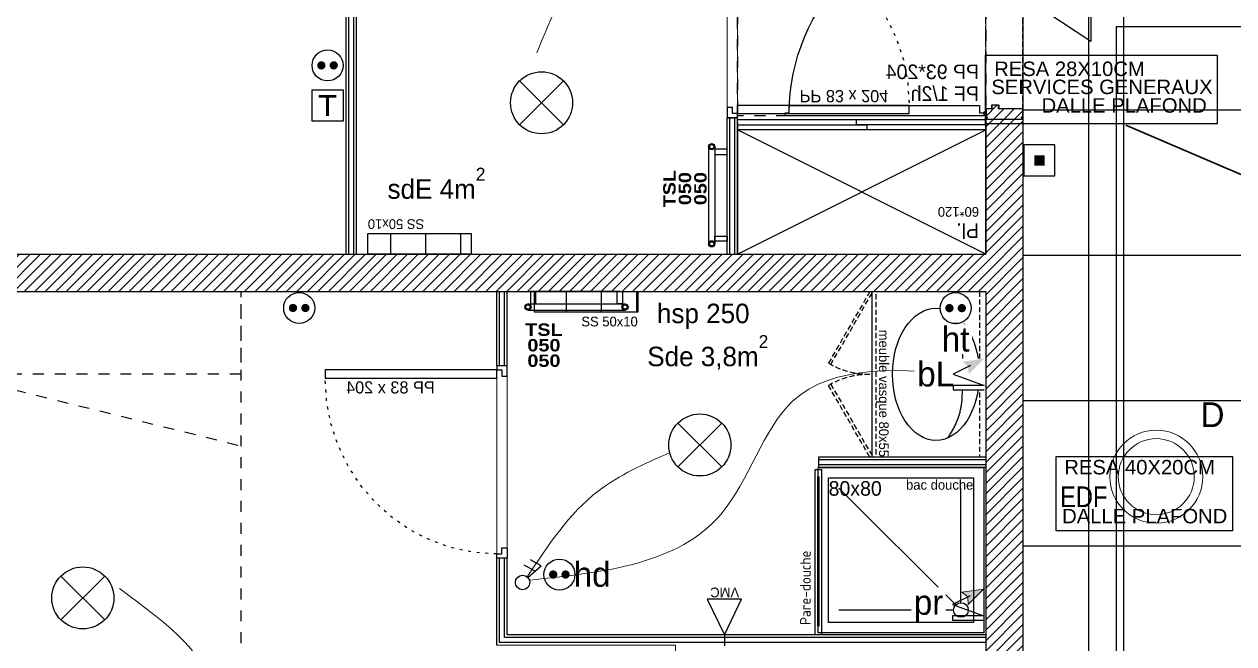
# Model space of a CAD drawing. Header units: centimetres. Extents: x 2648 to 12729, y 1890 to 6224.
# Drawn here: x 8578 to 9163, y 3894 to 4194 of the extents above; entities that cross this region are included whole.
import ezdxf

# ---------------------------------------------------------------- set-up
doc = ezdxf.new("R2010")
doc.units = ezdxf.units.CM
for name, pattern in [('Style de ligne -1', [0.41664, 0.20828, -0.20836]), ('Style de ligne -11', [0.347222, 0.20828, -0.138942]), ('Style de ligne -13', [0.147638, 0.098425, -0.049213]), ('Style de ligne -18', [0.164042, 0.054681, -0.109361]), ('VW-01', [0.41656, 0.20828, -0.20828])]:
    doc.linetypes.add(name, pattern=pattern)
for name, color, linetype in [('B aménagement intérieur', 252, 'Continuous'), ('B BATI-équipement-sanitaires', 252, 'Continuous'), ('B faience', 252, 'Style de ligne -11'), ('B Faux plafonds', 9, 'Continuous'), ('B GÈnÈral_Hatch', 252, 'Continuous'), ('B Général', 252, 'Continuous'), ('C ANNOTATIONS-prestations', 252, 'Continuous'), ('C ANNOTATIONS-prestations_Hatch', 252, 'Continuous'), ('C ANNOTATIONS-texte', 252, 'Continuous'), ('D SURFACES-shab', 252, 'Continuous'), ('F REMPLISSAGE-vert clair', 252, 'Continuous'), ('F REMPLISSAGE-vert foncé', 252, 'Continuous'), ('prlm-MOD', 64, 'Continuous')]:
    doc.layers.add(name, color=color, linetype=linetype)
for name, color, linetype, lineweight in [('prlm-CHAUFF-CONV', 1, 'Continuous', 25), ('prlm-ELEC-CFA', 1, 'Continuous', 25), ('prlm-ELEC-CFO', 10, 'Continuous', 25), ('prlm-GAZ', 2, 'Continuous', 25), ('RESERVATION', 5, 'Continuous', 30)]:
    doc.layers.add(name, color=color, linetype=linetype, lineweight=lineweight)
doc.layers.add('prlm-ZEROPLOT', color=254, linetype='Continuous', plot=False)
doc.styles.add('Arial', font='arial.ttf')
doc.styles.add('Eurostile', font='Eurosti.TTF')
doc.styles.add('prlm-chauff-rad', font='ariblk.ttf', dxfattribs={"height": 12})
doc.styles.add('prlm-elec-cfo', font='comic.ttf', dxfattribs={"height": 12})
doc.styles.add('prlm-narrow', font='swissc.ttf', dxfattribs={"height": 10})
doc.styles.get("Standard").update_dxf_attribs({"font": 'isocp.shx', "height": 15})
pattern_1 = [(45, (0, 0), (2.4253472, -2.6458333), [])]

# ---------------------------------------------------------------- blocks, each defined once
blk = doc.blocks.new('B 80.PP 93_204 PF1_2h mur20')
at = {"layer": 'B GÈnÈral_Hatch', "linetype": 'Continuous'}
h = blk.add_hatch(dxfattribs=at)
h.set_pattern_fill('50_BETON', color=256, style=0, pattern_type=2)
h.set_pattern_definition(pattern_1)
edge = h.paths.add_edge_path()
edge.add_line((-51.6, -8.95), (-50.94, -8.37))
edge.add_line((-50.94, -8.37), (-50.93, -8.36))
edge.add_arc((-50.79, -8.52), 0.2, 48.99091, 131.00909, ccw=False)
edge.add_line((-50.66, -8.36), (-50.65, -8.37))
edge.add_line((-50.65, -8.37), (-50.1, -8.86))
edge.add_line((-50.1, -8.86), (-50.1, -8.86))
edge.add_arc((-50.06, -8.82), 0.05, 228.99091, 270)
edge.add_line((-50.06, -8.87), (-50.06, -8.87))
edge.add_line((-50.06, -8.87), (-46.7, -8.87))
edge.add_line((-46.7, -8.87), (-46.69, -8.87))
edge.add_arc((-46.69, -8.83), 0.0435, 270, 360)
edge.add_line((-46.65, -8.83), (-46.65, 2.7))
edge.add_arc((-46.48, 2.7), 0.174, 90, 180, ccw=False)
edge.add_line((-46.48, 2.87), (-46.45, 2.87))
edge.add_line((-46.45, 2.87), (-44.9, 2.87))
edge.add_line((-44.9, 2.87), (-44.89, 2.87))
edge.add_arc((-44.89, 2.91), 0.0435, 270, 360)
edge.add_line((-44.85, 2.91), (-44.85, 5.96))
edge.add_arc((-44.89, 5.96), 0.0435, 0, 90)
edge.add_line((-44.89, 6), (-44.9, 6))
edge.add_line((-44.9, 6), (-46.45, 6))
edge.add_line((-46.45, 6), (-46.48, 6))
edge.add_arc((-46.48, 6.17), 0.174, 180, 270, ccw=False)
edge.add_line((-46.65, 6.17), (-46.65, 8.83))
edge.add_arc((-46.69, 8.83), 0.0435, 0, 90)
edge.add_line((-46.69, 8.87), (-46.7, 8.87))
edge.add_line((-46.7, 8.87), (-50.06, 8.87))
edge.add_line((-50.06, 8.87), (-50.06, 8.87))
edge.add_arc((-50.06, 8.82), 0.05, 90, 131.00909)
edge.add_line((-50.1, 8.86), (-50.1, 8.86))
edge.add_line((-50.1, 8.86), (-50.65, 8.37))
edge.add_line((-50.65, 8.37), (-50.66, 8.37))
edge.add_arc((-50.79, 8.52), 0.2, 233.09668, 311.00909, ccw=False)
edge.add_line((-50.91, 8.36), (-50.92, 8.36))
edge.add_line((-50.92, 8.36), (-51.44, 8.81))
edge.add_line((-51.44, 8.81), (-51.44, 8.81))
edge.add_line((-51.44, 8.81), (-51.6, 8.95))
edge.add_line((-51.6, 8.95), (-51.6, -8.95))
h = blk.add_hatch(dxfattribs=at)
h.set_pattern_fill('50_BETON', color=256, style=0, pattern_type=2)
h.set_pattern_definition(pattern_1)
edge = h.paths.add_edge_path()
edge.add_line((51.6, -8.95), (50.94, -8.37))
edge.add_line((50.94, -8.37), (50.93, -8.36))
edge.add_arc((50.79, -8.52), 0.2, 48.99091, 131.00909)
edge.add_line((50.66, -8.36), (50.65, -8.37))
edge.add_line((50.65, -8.37), (50.1, -8.86))
edge.add_line((50.1, -8.86), (50.1, -8.86))
edge.add_arc((50.06, -8.82), 0.05, 270, 311.00909, ccw=False)
edge.add_line((50.06, -8.87), (50.06, -8.87))
edge.add_line((50.06, -8.87), (46.7, -8.87))
edge.add_line((46.7, -8.87), (46.69, -8.87))
edge.add_arc((46.69, -8.83), 0.0435, 180, 270, ccw=False)
edge.add_line((46.65, -8.83), (46.65, 2.7))
edge.add_arc((46.48, 2.7), 0.174, 0, 90)
edge.add_line((46.48, 2.87), (46.45, 2.87))
edge.add_line((46.45, 2.87), (44.9, 2.87))
edge.add_line((44.9, 2.87), (44.89, 2.87))
edge.add_arc((44.89, 2.91), 0.0435, 180, 270, ccw=False)
edge.add_line((44.85, 2.91), (44.85, 5.96))
edge.add_arc((44.89, 5.96), 0.0435, 90, 180, ccw=False)
edge.add_line((44.89, 6), (44.9, 6))
edge.add_line((44.9, 6), (46.45, 6))
edge.add_line((46.45, 6), (46.48, 6))
edge.add_arc((46.48, 6.17), 0.174, 270, 360)
edge.add_line((46.65, 6.17), (46.65, 8.83))
edge.add_arc((46.69, 8.83), 0.0435, 90, 180, ccw=False)
edge.add_line((46.69, 8.87), (46.7, 8.87))
edge.add_line((46.7, 8.87), (50.06, 8.87))
edge.add_line((50.06, 8.87), (50.06, 8.87))
edge.add_arc((50.06, 8.82), 0.05, 48.99091, 90, ccw=False)
edge.add_line((50.1, 8.86), (50.1, 8.86))
edge.add_line((50.1, 8.86), (50.65, 8.37))
edge.add_line((50.65, 8.37), (50.66, 8.37))
edge.add_arc((50.79, 8.52), 0.2, 228.99091, 306.90332)
edge.add_line((50.91, 8.36), (50.92, 8.36))
edge.add_line((50.92, 8.36), (51.44, 8.81))
edge.add_line((51.44, 8.81), (51.44, 8.81))
edge.add_line((51.44, 8.81), (51.6, 8.95))
edge.add_line((51.6, 8.95), (51.6, -8.95))
at = {"layer": 'B Général', "linetype": 'Style de ligne -13', "ltscale": 25.4}
for p, q in [((46.7, 9), (-46.7, 9)), ((46.7, -9), (-46.7, -9))]:
    blk.add_line(p, q, dxfattribs=at)
at = {"layer": 'B Général', "linetype": 'Continuous', "flags": 128}
for points in [[(45, 12), (48.5, 12), (48.5, 10), (50, 10), (50.01, 106), (48.51, 106), (48.51, 104), (45.01, 104)], [(0, -20.5), (-14, -41.85), (14, -41.85)]]:
    blk.add_lwpolyline(points, close=True, dxfattribs=at)
for points in [[(-46.5, 8.83), (-46.5, 6.17, 0.414214), (-46.46, 6.13), (-46.45, 6.13), (-44.9, 6.13), (-44.87, 6.13, -0.414214), (-44.7, 5.96), (-44.7, 2.91, -0.414214), (-44.87, 2.74), (-44.9, 2.74), (-46.45, 2.74), (-46.46, 2.74, 0.414214), (-46.5, 2.7), (-46.5, -8.83, -0.414214), (-46.67, -9), (-46.7, -9), (-50.06, -9), (-50.07, -9, -0.18087), (-50.2, -8.95), (-50.2, -8.95), (-50.76, -8.47), (-50.76, -8.46, 0.373975), (-50.83, -8.46), (-50.83, -8.47), (-51.49, -9.04), (-51.6, -8.95), (-50.94, -8.37), (-50.93, -8.36, -0.373975), (-50.66, -8.36), (-50.65, -8.37), (-50.1, -8.86), (-50.1, -8.86, 0.18087), (-50.06, -8.87), (-50.06, -8.87), (-46.7, -8.87), (-46.69, -8.87, 0.414214), (-46.65, -8.83), (-46.65, 2.7, -0.414214), (-46.48, 2.87), (-46.45, 2.87), (-44.9, 2.87), (-44.89, 2.87, 0.414214), (-44.85, 2.91), (-44.85, 5.96, 0.414214), (-44.89, 6), (-44.9, 6), (-46.45, 6), (-46.48, 6, -0.414214), (-46.65, 6.17), (-46.65, 8.83, 0.414214), (-46.69, 8.87), (-46.7, 8.87), (-50.06, 8.87), (-50.06, 8.87, 0.18087), (-50.1, 8.86), (-50.1, 8.86), (-50.65, 8.37), (-50.66, 8.37, -0.353689), (-50.91, 8.36), (-50.92, 8.36), (-51.44, 8.81), (-51.44, 8.81), (-51.6, 8.95), (-51.49, 9.04), (-50.88, 8.51, 0.385556), (-50.77, 8.46), (-50.76, 8.47), (-50.2, 8.95), (-50.2, 8.95, -0.18087), (-50.07, 9), (-50.06, 9), (-46.7, 9), (-46.67, 9, -0.414214)], [(46.5, 8.83), (46.5, 6.17, -0.414214), (46.46, 6.13), (46.45, 6.13), (44.9, 6.13), (44.87, 6.13, 0.414214), (44.7, 5.96), (44.7, 2.91, 0.414214), (44.87, 2.74), (44.9, 2.74), (46.45, 2.74), (46.46, 2.74, -0.414214), (46.5, 2.7), (46.5, -8.83, 0.414214), (46.67, -9), (46.7, -9), (50.06, -9), (50.07, -9, 0.18087), (50.2, -8.95), (50.2, -8.95), (50.76, -8.47), (50.76, -8.46, -0.373975), (50.83, -8.46), (50.83, -8.47), (51.49, -9.04), (51.6, -8.95), (50.94, -8.37), (50.93, -8.36, 0.373975), (50.66, -8.36), (50.65, -8.37), (50.1, -8.86), (50.1, -8.86, -0.18087), (50.06, -8.87), (50.06, -8.87), (46.7, -8.87), (46.69, -8.87, -0.414214), (46.65, -8.83), (46.65, 2.7, 0.414214), (46.48, 2.87), (46.45, 2.87), (44.9, 2.87), (44.89, 2.87, -0.414214), (44.85, 2.91), (44.85, 5.96, -0.414214), (44.89, 6), (44.9, 6), (46.45, 6), (46.48, 6, 0.414214), (46.65, 6.17), (46.65, 8.83, -0.414214), (46.69, 8.87), (46.7, 8.87), (50.06, 8.87), (50.06, 8.87, -0.18087), (50.1, 8.86), (50.1, 8.86), (50.65, 8.37), (50.66, 8.37, 0.353689), (50.91, 8.36), (50.92, 8.36), (51.44, 8.81), (51.44, 8.81), (51.6, 8.95), (51.49, 9.04), (50.88, 8.51, -0.385556), (50.77, 8.46), (50.76, 8.47), (50.2, 8.95), (50.2, 8.95, 0.18087), (50.07, 9), (50.06, 9), (46.7, 9), (46.67, 9, 0.414214)]]:
    blk.add_lwpolyline(points, format="xyb", close=True, dxfattribs=at)
at = {"layer": 'B Général', "linetype": 'Continuous'}
blk.add_circle((48.5, 9.5), 0.5, dxfattribs=at)
blk.add_arc((48.5, 9.5), 94.5, 90, 181.23226, dxfattribs=at)
at = {"layer": 'C ANNOTATIONS-prestations', "insert": (25.17, 12.23), "char_height": 7.059, "attachment_point": 1, "rotation": 90, "line_spacing_factor": 0.894142, "style": 'Eurostile'}
blk.add_mtext('PP 93*204\\PPF 1/2h\\P', dxfattribs=at)
blk = doc.blocks.new('xi.pdch')
at = {"layer": 'prlm-MOD', "color": 0, "linetype": 'ByBlock', "lineweight": -2, "ltscale": 50}
blk.add_lwpolyline([(-32.52, -3.22), (-32.52, -0.19), (47.48, -0.19), (47.48, -3.22)], close=True, dxfattribs=at)
at = {"layer": 'prlm-MOD', "color": 0, "linetype": 'ByBlock', "lineweight": 5, "ltscale": 50, "const_width": 1.3}
blk.add_lwpolyline([(-28.4, -1.71), (44.13, -1.71), (44.13, -1.71)], dxfattribs=at)
at = {"layer": 'prlm-MOD', "color": 0, "insert": (-27.71, 7.06), "char_height": 5.1497, "width": 137.3149, "attachment_point": 1}
blk.add_mtext('Pare-douche', dxfattribs=at)
blk = doc.blocks.new('xi.lumD')
at = {"layer": 'prlm-ELEC-CFO', "color": 0, "linetype": 'ByBlock', "lineweight": 13}
for radius in [22.49, 18.39]:
    blk.add_circle((0, 0), radius, dxfattribs=at)
blk = doc.blocks.new('xi.TSL-050-050')
at = {"layer": 'prlm-CHAUFF-CONV', "linetype": 'ByBlock', "lineweight": -2}
h = blk.add_hatch(color=0, dxfattribs=at)
edge = h.paths.add_edge_path()
edge.add_arc((-23.5, 7.5), 1.5, 0, 360)
edge = h.paths.add_edge_path(flags=17)
edge.add_arc((-23.5, 7.5), 1, 0, 360)
edge = h.paths.add_edge_path()
edge.add_arc((23.5, 7.5), 1.5, 0, 360)
edge = h.paths.add_edge_path(flags=17)
edge.add_arc((23.5, 7.5), 1, 0, 360)
at = {"layer": 'prlm-CHAUFF-CONV', "color": 0, "linetype": 'ByBlock', "lineweight": -2, "flags": 128}
for points in [[(23.5, 9), (-23.5, 9)], [(23.5, 6), (-23.5, 6)]]:
    blk.add_lwpolyline(points, dxfattribs=at)
at = {"layer": 'prlm-CHAUFF-CONV', "color": 0, "linetype": 'ByBlock', "lineweight": -2}
for points in [[(-19.73, 0), (-22.27, 0), (-22.27, 6), (-19.73, 6)], [(19.73, 0), (22.27, 0), (22.27, 6), (19.73, 6)]]:
    blk.add_lwpolyline(points, close=True, dxfattribs=at)
for centre, radius in [((-23.5, 7.5), 1.5), ((-23.5, 7.5), 1), ((23.5, 7.5), 1.5), ((23.5, 7.5), 1)]:
    blk.add_circle(centre, radius, dxfattribs=at)
at = {"layer": 'prlm-ZEROPLOT', "linetype": 'ByBlock', "lineweight": -2, "flags": 128}
blk.add_lwpolyline([(-21, 0), (21, 0)], dxfattribs=at)
blk = doc.blocks.new('xi.BSO')
at = {"layer": 'prlm-ELEC-CFO', "lineweight": 5}
blk.add_hatch(color=0, dxfattribs=at).paths.add_polyline_path([(-2.5, -2.5), (2.5, -2.5), (2.5, 2.5), (-2.5, 2.5)])
at = {"layer": 'prlm-ELEC-CFO', "color": 0, "flags": 128}
blk.add_lwpolyline([(-7.5, -7.5), (7.5, -7.5), (7.5, 7.5), (-7.5, 7.5)], close=True, dxfattribs=at)
blk = doc.blocks.new('xi.PTCE')
at = {"layer": 'prlm-ELEC-CFO', "color": 0}
for points in [[(-10.61, 10.61), (10.61, -10.61)], [(10.61, 10.61), (-10.61, -10.61)]]:
    blk.add_lwpolyline(points, dxfattribs=at)
at = {"layer": 'prlm-ELEC-CFO', "color": 0, "linetype": 'ByBlock'}
blk.add_circle((0, 0), 15, dxfattribs=at)
blk = doc.blocks.new('xi.TEL')
at = {"layer": 'prlm-ELEC-CFA', "color": 0, "linetype": 'ByBlock', "lineweight": -2, "flags": 128}
blk.add_lwpolyline([(-7.5, 7.5), (7.5, 7.5), (7.5, -7.5), (-7.5, -7.5)], close=True, dxfattribs=at)
at = {"layer": 'prlm-ELEC-CFA', "color": 0, "linetype": 'ByBlock', "insert": (0, 0), "char_height": 10, "width": 11.36, "attachment_point": 5}
blk.add_mtext('{\\fVerdana|b0|i0|c0|p34;T}', dxfattribs=at)
blk = doc.blocks.new('xi.PC')
at = {"color": 0, "lineweight": 5}
blk.add_wipeout([(-7.5, -7.5), (7.5, -7.5), (7.5, 7.5), (-7.5, 7.5)], dxfattribs=at).dxf.layer = 'prlm-ELEC-CFO'
at = {"layer": 'prlm-ELEC-CFO', "color": 0, "linetype": 'ByBlock', "lineweight": 5, "const_width": 2}
for points in [[(-4, 0, 1), (-2, 0, 1)], [(2, 0, 1), (4, 0, 1)]]:
    blk.add_lwpolyline(points, format="xyb", close=True, dxfattribs=at)
at = {"layer": 'prlm-ELEC-CFO', "color": 0, "linetype": 'ByBlock', "lineweight": -2}
blk.add_circle((0, 0), 7.5, dxfattribs=at)
blk = doc.blocks.new('xi.PR')
at = {"layer": 'prlm-ELEC-CFO', "lineweight": 5}
blk.add_hatch(color=0, dxfattribs=at).paths.add_polyline_path([(-3, 6), (-0.1, 3.7), (0, 0), (7.5, 7.5)])
at = {"layer": 'prlm-ELEC-CFO', "color": 0, "lineweight": 5, "flags": 128}
blk.add_lwpolyline([(-3, 6), (-0.1, 3.7), (0, 0), (7.5, 7.5)], close=True, dxfattribs=at)
at = {"layer": 'prlm-ELEC-CFO', "color": 0}
blk.add_lwpolyline([(0.95, 4.23), (-7.5, 0), (7.5, -5.5), (-7.5, -5.5), (-7.5, -7.5), (7.5, -7.5)], dxfattribs=at)
blk = doc.blocks.new('xi.PCHT')
at = {"color": 0, "lineweight": 5}
blk.add_wipeout([(-7.5, -7.5), (7.5, -7.5), (7.5, 7.5), (-7.5, 7.5)], dxfattribs=at).dxf.layer = 'prlm-ELEC-CFO'
at = {"layer": 'prlm-ELEC-CFO', "color": 0, "linetype": 'ByBlock', "lineweight": 5, "const_width": 2}
for points in [[(-4, 0, 1), (-2, 0, 1)], [(2, 0, 1), (4, 0, 1)]]:
    blk.add_lwpolyline(points, format="xyb", close=True, dxfattribs=at)
at = {"layer": 'prlm-ELEC-CFO', "color": 0, "linetype": 'ByBlock', "lineweight": -2}
blk.add_circle((0, 0), 7.5, dxfattribs=at)
blk = doc.blocks.new('xi.PCHD')
at = {"color": 0, "lineweight": 5}
blk.add_wipeout([(-7.5, -7.5), (7.5, -7.5), (7.5, 7.5), (-7.5, 7.5)], dxfattribs=at).dxf.layer = 'prlm-ELEC-CFO'
at = {"layer": 'prlm-ELEC-CFO', "color": 0, "linetype": 'ByBlock', "lineweight": 5, "const_width": 2}
for points in [[(-4, 0, 1), (-2, 0, 1)], [(2, 0, 1), (4, 0, 1)]]:
    blk.add_lwpolyline(points, format="xyb", close=True, dxfattribs=at)
at = {"layer": 'prlm-ELEC-CFO', "color": 0, "linetype": 'ByBlock', "lineweight": -2}
blk.add_circle((0, 0), 7.5, dxfattribs=at)
blk = doc.blocks.new('xi.DA')
at = {"layer": 'prlm-ELEC-CFO', "color": 0}
for points in [[(0.61, -1.67), (7.04, 4.05), (1.81, 7.01)], [(4.05, 1.39), (-1.17, 4.34)]]:
    blk.add_lwpolyline(points, dxfattribs=at)
blk.add_circle((-2, -4), 3.5, dxfattribs=at)
blk = doc.blocks.new('xi.BL')
at = {"color": 0, "lineweight": 5}
blk.add_wipeout([(-7.5, -7.5), (7.5, -7.5), (7.5, 7.5), (-7.5, 7.5)], dxfattribs=at).dxf.layer = 'prlm-ELEC-CFO'
at = {"layer": 'prlm-ELEC-CFO', "lineweight": 5}
blk.add_hatch(color=0, dxfattribs=at).paths.add_polyline_path([(-3, 6), (-0.1, 3.7), (0, 0), (7.5, 7.5)])
at = {"layer": 'prlm-ELEC-CFO', "color": 0}
blk.add_lwpolyline([(0.95, 4.23), (-7.5, 0), (7.5, -5.5), (-7.5, -5.5), (-7.5, -7.5), (7.5, -7.5)], dxfattribs=at)
blk = doc.blocks.new('B 80.PP 80')
at = {"layer": 'B Général', "flags": 128}
blk.add_lwpolyline([(-43, 2.5), (-43, 85.5), (-39, 85.5), (-39, 2.5)], close=True, dxfattribs=at)
at = {"layer": 'B Général', "linetype": 'Style de ligne -18', "ltscale": 25.4, "flags": 128}
blk.add_lwpolyline([(46, 2.5), (45.27, 13.33), (43.1, 23.98), (39.53, 34.26), (34.61, 44), (28.44, 53.03), (21.1, 61.19), (12.74, 68.35), (3.5, 74.38), (-6.47, 79.18), (-17, 82.67), (-27.91, 84.79), (-39, 85.5)], dxfattribs=at)
at = {"layer": 'B Général', "linetype": 'Continuous', "flags": 128}
for points in [[(-45, 2.5), (-43, 2.5), (-43, 0), (-40, 0), (-40, -2.5), (-45, -2.5)], [(48, 2.5), (46, 2.5), (46, 0), (43, 0), (43, -2.5), (48, -2.5), (48, -2.5), (48, -2.5), (48, 1.79), (48, 1.79)]]:
    blk.add_lwpolyline(points, close=True, dxfattribs=at)
at = {"layer": 'C ANNOTATIONS-prestations', "insert": (-37.5, 32.5), "char_height": 5.8825, "attachment_point": 1, "rotation": 90, "line_spacing_factor": 0.894142, "style": 'Eurostile'}
blk.add_mtext('PP 83 x 204', dxfattribs=at)
blk = doc.blocks.new('B 80.Groupe-4-1')
at = {"layer": 'B Général', "linetype": 'Continuous'}
for centre, major_axis, ratio in [((0, -24.07), (32, 0), 0.65625), ((0, -6.97), (1.5, 0), 1), ((0, -17.15), (2.5, 0), 1)]:
    blk.add_ellipse(centre, major_axis=major_axis, ratio=ratio, dxfattribs=at)
for points in [[(-30.82, -18.37), (-20.7, -11.37), (-9.74, -11.32), (-4.71, -11.3), (0, -11.3)], [(30.82, -18.37), (20.7, -11.37), (9.74, -11.32), (4.71, -11.3), (0, -11.3)]]:
    blk.add_open_spline(points, degree=2, knots=[0, 0, 0, 1, 1, 2, 2, 2], dxfattribs=at)
blk.add_open_spline([(-30.45, -17.59), (-30.5, -17.61), (-30.55, -17.64)], degree=2, dxfattribs=at)
blk = doc.blocks.new('B 80.meuble vasque 80x60')
at = {"layer": 'B BATI-équipement-sanitaires', "linetype": 'Style de ligne -13', "ltscale": 25.4, "flags": 128}
for points in [[(-40, -3.07), (40, -3.07), (40, -53.07), (-40, -53.07)], [(-40, -56.07), (-5.36, -76.07), (-4.71, -74.94), (-39.35, -54.94)], [(40, -56.07), (5.36, -76.07), (4.71, -74.94), (39.35, -54.94)]]:
    blk.add_lwpolyline(points, close=True, dxfattribs=at)
at = {"layer": 'B BATI-équipement-sanitaires', "linetype": 'Style de ligne -13', "ltscale": 25.4}
for centre, start, end in [((-40, -56.07), 330, 0), ((40, -56.07), 180, 210)]:
    blk.add_arc(centre, 40, start, end, dxfattribs=at)
at = {"layer": 'B Général', "flags": 128}
blk.add_lwpolyline([(-40, 0), (40, 0), (40, -55), (-40, -55)], close=True, dxfattribs=at)
at = {"layer": 'B Général'}
blk.add_blockref('B 80.Groupe-4-1', (0, 0), dxfattribs=at)
at = {"layer": 'C ANNOTATIONS-prestations', "insert": (40, -53.07), "char_height": 4.706, "width": 80, "attachment_point": 9, "line_spacing_factor": 0.894142, "style": 'Eurostile'}
blk.add_mtext('meuble vasque 80x55', dxfattribs=at)
blk = doc.blocks.new('B 80.Sèche-serviette')
at = {"layer": 'B GÈnÈral_Hatch', "linetype": 'Continuous'}
h = blk.add_hatch(dxfattribs=at)
h.set_pattern_fill('H_BARDAGE V 150', color=256, style=0, pattern_type=2)
h.set_pattern_definition([(90, (0, 3.493), (17, 0), [])])
h.paths.add_polyline_path([(-25, 8.4925), (25, 8.4925), (25, -1.5075), (-25, -1.5075)])
at = {"layer": 'B Général', "linetype": 'Continuous', "flags": 128}
blk.add_lwpolyline([(-25, 8.4925), (25, 8.4925), (25, -1.5075), (-25, -1.5075)], close=True, dxfattribs=at)
at = {"layer": 'C ANNOTATIONS-prestations', "insert": (25, -8.4925), "char_height": 4.706, "width": 50, "attachment_point": 9, "line_spacing_factor": 0.894142, "style": 'Eurostile'}
blk.add_mtext('SS 50x10', dxfattribs=at)
blk = doc.blocks.new('B 80.VMC')
at = {"layer": 'B Général', "linetype": 'Style de ligne -1', "ltscale": 25.4}
blk.add_line((0, 10.77), (0, 17), dxfattribs=at)
at = {"layer": 'B Général', "linetype": 'Continuous', "flags": 128}
blk.add_lwpolyline([(0, 10.77), (-8.34, -6.52), (8.34, -6.52)], close=True, dxfattribs=at)
at = {"layer": 'C ANNOTATIONS-prestations', "insert": (-7.15, -7.39), "char_height": 4.706, "attachment_point": 1, "line_spacing_factor": 0.894142, "style": 'Eurostile'}
blk.add_mtext('VMC', dxfattribs=at)
blk = doc.blocks.new('B 80.Bac douche 80.80')
at = {"layer": 'B faience', "lineweight": 18, "flags": 128}
blk.add_lwpolyline([(-41, -40), (40, -40), (40, 41)], dxfattribs=at)
at = {"layer": 'B Général', "linetype": 'Continuous'}
for p, q in [((25.5, -25.5), (-31, 31)), ((28, -24.46), (28, 31)), ((24.46, -28), (-31, -28))]:
    blk.add_line(p, q, dxfattribs=at)
at = {"layer": 'B Général', "linetype": 'Continuous', "flags": 128}
for points in [[(-41, 41), (39, 41), (39, -39), (-41, -39)], [(-36, 36), (34, 36), (34, -34), (-36, -34)]]:
    blk.add_lwpolyline(points, close=True, dxfattribs=at)
at = {"layer": 'B Général', "linetype": 'Continuous'}
blk.add_circle((28, -28), 3.54, dxfattribs=at)
at = {"layer": 'B Général', "insert": (-36, 30.76), "char_height": 7.059, "width": 35, "attachment_point": 4, "line_spacing_factor": 0.894142, "style": 'Eurostile'}
blk.add_mtext('80x80', dxfattribs=at)
at = {"layer": 'C ANNOTATIONS-prestations', "insert": (34, 32.51), "char_height": 4.706, "width": 70, "attachment_point": 6, "line_spacing_factor": 0.894142, "style": 'Eurostile'}
blk.add_mtext('bac douche ', dxfattribs=at)
blk = doc.blocks.new('B 80.Groupe-3-1')
at = {"layer": 'B Général', "linetype": 'VW-01', "ltscale": 25.4}
blk.add_line((70, -114.99), (-70, -80.35), dxfattribs=at)
at = {"layer": 'B Général', "linetype": 'VW-01', "ltscale": 25.4, "flags": 128}
for points in [[(-70, 35), (70, 35), (70, -155), (-70, -155)], [(-70, -114.99), (70, -114.99), (70, -155), (-70, -155)]]:
    blk.add_lwpolyline(points, close=True, dxfattribs=at)
blk = doc.blocks.new('B 80.Placard 60.120')
at = {"layer": 'B Général', "linetype": 'Continuous'}
for p, q in [((60, 29.81), (-60, -30.19)), ((-60, 29.81), (60, -30.19))]:
    blk.add_line(p, q, dxfattribs=at)
at = {"layer": 'B Général', "linetype": 'Continuous', "flags": 128}
blk.add_lwpolyline([(60, -30.19), (60, 29.81), (-60, 29.81), (-60, -30.19)], dxfattribs=at)
for points in [[(60, -30.19), (60, -35.19), (-60, -35.19), (-60, -30.19)], [(2.5, -32.69), (2.5, -35.19), (-60, -35.19), (-60, -32.69)], [(60, -30.19), (60, -32.69), (-2.5, -32.69), (-2.5, -30.19)]]:
    blk.add_lwpolyline(points, close=True, dxfattribs=at)
at = {"layer": 'B Général', "insert": (-56.76, 22.1), "char_height": 7.059, "attachment_point": 1, "line_spacing_factor": 0.894142, "style": 'Eurostile'}
blk.add_mtext('Pl.', dxfattribs=at)
at = {"layer": 'C ANNOTATIONS-prestations', "insert": (-56.76, 9.4), "char_height": 4.706, "attachment_point": 4, "line_spacing_factor": 0.894142, "style": 'Eurostile'}
blk.add_mtext('60*120', dxfattribs=at)

msp = doc.modelspace()

# ---------------------------------------------------------------- hatches: boundary and pattern name
at = {"layer": 'B GÈnÈral_Hatch', "linetype": 'Continuous'}
h = msp.add_hatch(dxfattribs=at)
h.set_pattern_fill('50_BETON', color=256, style=0, pattern_type=2)
h.set_pattern_definition(pattern_1)
h.paths.add_polyline_path([(9060.796, 4147.803), (9042.796, 4147.803), (9042.796, 3659.089), (9060.796, 3659.089)])
h = msp.add_hatch(dxfattribs=at)
h.set_pattern_fill('50_BETON', color=256, style=0, pattern_type=2)
h.set_pattern_definition(pattern_1)
h.paths.add_polyline_path([(9042.796, 4064.48), (9042.796, 4082.48), (8442.485, 4082.48), (8442.485, 4064.48)])
at = {"layer": 'C ANNOTATIONS-prestations_Hatch', "linetype": 'Continuous'}
h = msp.add_hatch(dxfattribs=at)
h.set_pattern_fill('DALETTES TERRASSE 50X50', color=256, scale=1.406016, style=0, pattern_type=2)
h.set_pattern_definition([(0, (9531.354, 4152.3), (4e-15, -70.301), []), (-90, (9531.354, 4152.3), (70.301, 0), [])])
h.paths.add_polyline_path([(9060.796, 4282.297), (9060.796, 3065.389), (9190.796, 3065.389), (9190.796, 3716.389), (9189.484, 3716.389), (9189.484, 4137.39), (9812.796, 4137.39), (9812.796, 4152.409), (10206.786, 4152.297), (10206.786, 4282.297)])

# ---------------------------------------------------------------- linework, layer by layer
at = {"layer": 'B Faux plafonds', "linetype": 'VW-01', "ltscale": 25.4, "flags": 128}
msp.add_lwpolyline([(8768.638, 4492.463), (8768.638, 4492.464), (8738.482, 4492.464), (8738.485, 4366.458), (8792.791, 4366.458), (8792.791, 4341.48), (8859.791, 4341.48), (8859.791, 4311.474), (8922.796, 4311.474), (8922.796, 4082.48), (9042.796, 4082.48), (9042.796, 4563.086), (8897.795, 4563.086), (8897.792, 4492.463)], close=True, dxfattribs=at)
at = {"layer": 'B Général', "linetype": 'Continuous'}
for p, q in [((8733.485, 4082.48), (8733.485, 4315.586)), ((8738.485, 4082.48), (8738.485, 4315.586)), ((8922.796, 4148.48), (8917.796, 4148.48)), ((8917.796, 4082.483), (8917.796, 4148.48)), ((8922.796, 4082.483), (8922.796, 4148.48)), ((9042.796, 4147.803), (9042.796, 4082.48)), ((9042.796, 4147.803), (9060.796, 4147.803)), ((9060.796, 4147.803), (9060.796, 3659.089)), ((8452.485, 4082.48), (9042.796, 4082.48)), ((8452.485, 4064.48), (9042.796, 4064.48)), ((8806.296, 4028.5), (8806.296, 4064.48)), ((8811.296, 4028.5), (8811.296, 4064.48)), ((9042.796, 4064.48), (9042.796, 3868.099)), ((8811.296, 4028.5), (8806.296, 4028.5)), ((8961.963, 3984.389), (8961.963, 3979.389)), ((9042.796, 3984.389), (8961.963, 3984.389)), ((9042.796, 3979.389), (8961.963, 3979.389)), ((8811.296, 3935.5), (8806.296, 3935.5)), ((8806.296, 3893.389), (8806.296, 3935.5)), ((8811.296, 3898.389), (8811.296, 3935.5)), ((9042.796, 3898.389), (8811.296, 3898.389))]:
    msp.add_line(p, q, dxfattribs=at)
at = {"layer": 'B Général', "linetype": 'Continuous', "lineweight": 18}
for p, q in [((9042.796, 4147.803), (9042.796, 4082.48)), ((9060.796, 4147.803), (9060.796, 3659.089)), ((8452.485, 4082.48), (9042.796, 4082.48)), ((8452.485, 4064.48), (9042.796, 4064.48)), ((9042.796, 4064.48), (9042.796, 3659.089))]:
    msp.add_line(p, q, dxfattribs=at)
at = {"layer": 'B Général', "linetype": 'VW-01', "ltscale": 25.4, "flags": 128}
msp.add_lwpolyline([(8922.796, 4149.389), (8922.796, 4369.389), (9042.796, 4369.389), (9042.796, 4149.389)], close=True, dxfattribs=at)
at = {"layer": 'C ANNOTATIONS-prestations', "linetype": 'Continuous', "flags": 128}
msp.add_lwpolyline([(9060.796, 4282.297), (9060.796, 3065.389), (9190.796, 3065.389), (9190.796, 3716.389), (9189.484, 3716.389), (9189.484, 4137.39), (9812.796, 4137.39), (9812.796, 4152.409), (10206.786, 4152.297), (10206.786, 4282.297)], close=True, dxfattribs=at)
at = {"layer": 'D SURFACES-shab', "lineweight": 18, "flags": 128}
for points in [[(8452.485, 4492.443), (8733.485, 4492.443), (8733.485, 4082.48), (8452.485, 4082.48)], [(8922.796, 4082.48), (9042.796, 4082.48), (9042.796, 4429.5), (8922.796, 4429.5)], [(8738.46, 4310.586), (8738.46, 4082.48), (8917.796, 4082.48), (8917.796, 4310.586), (8825.435, 4310.586), (8825.435, 4229.586), (8820.435, 4229.586), (8820.435, 4310.586)], [(8892.796, 3754.48), (8892.796, 3893.396), (8806.296, 3893.389), (8806.296, 4064.48), (8452.485, 4064.48), (8452.485, 3754.48)], [(8811.296, 4064.48), (9042.796, 4064.48), (9042.796, 3898.389), (8811.296, 3898.389)]]:
    msp.add_lwpolyline(points, close=True, dxfattribs=at)
at = {"layer": 'F REMPLISSAGE-vert clair'}
for p, q in [((8734.785, 4082.48), (8734.785, 4315.586)), ((8737.185, 4082.48), (8737.185, 4315.586)), ((8919.096, 4082.483), (8919.096, 4148.48)), ((8921.496, 4082.483), (8921.496, 4148.48)), ((8807.596, 4028.5), (8807.596, 4064.48)), ((8809.996, 4028.5), (8809.996, 4064.48)), ((9042.796, 3983.089), (8961.963, 3983.089)), ((9042.796, 3980.689), (8961.963, 3980.689)), ((8807.596, 3894.689), (8807.596, 3935.5)), ((8809.996, 3897.089), (8809.996, 3935.5)), ((9042.796, 3897.089), (8809.996, 3897.089)), ((9042.796, 3894.689), (8807.596, 3894.689))]:
    msp.add_line(p, q, dxfattribs=at)
at = {"layer": 'F REMPLISSAGE-vert foncé', "linetype": 'Continuous'}
for p, q in [((8733.485, 4082.48), (8733.485, 4315.586)), ((8738.485, 4082.48), (8738.485, 4315.586)), ((8917.796, 4082.483), (8917.796, 4148.48)), ((8922.796, 4082.483), (8922.796, 4148.48)), ((8806.296, 4028.5), (8806.296, 4064.48)), ((8811.296, 4028.5), (8811.296, 4064.48)), ((9042.796, 3984.389), (8961.963, 3984.389)), ((9042.796, 3979.389), (8961.963, 3979.389)), ((8806.296, 3893.389), (8806.296, 3935.5)), ((8811.296, 3898.389), (8811.296, 3935.5)), ((9042.796, 3898.389), (8811.296, 3898.389))]:
    msp.add_line(p, q, dxfattribs=at)
at = {"layer": 'F REMPLISSAGE-vert foncé'}
for p, q in [((8734.785, 4082.48), (8734.785, 4315.586)), ((8737.185, 4082.48), (8737.185, 4315.586)), ((8919.096, 4082.483), (8919.096, 4148.48)), ((8921.496, 4082.483), (8921.496, 4148.48)), ((8807.596, 4028.5), (8807.596, 4064.48)), ((8809.996, 4028.5), (8809.996, 4064.48)), ((9042.796, 3983.089), (8961.963, 3983.089)), ((9042.796, 3980.689), (8961.963, 3980.689)), ((8807.596, 3894.689), (8807.596, 3935.5)), ((8809.996, 3897.089), (8809.996, 3935.5)), ((9042.796, 3897.089), (8809.996, 3897.089)), ((9042.796, 3894.689), (8807.596, 3894.689))]:
    msp.add_line(p, q, dxfattribs=at)
at = {"layer": 'prlm-ELEC-CFO', "lineweight": 13}
for points in [[(8904.533, 4245.913), (8852.417, 4225.707), (8825.691, 4179.826)], [(8684.17, 3765.354), (8639.911, 3851.298), (8662.662, 3871.195), (8623.893, 3920.731)]]:
    msp.add_spline(points, degree=3, dxfattribs=at)
at = {"layer": 'RESERVATION', "lineweight": 25}
for points in [[(9042.738, 4178.801), (9154.686, 4178.801), (9154.686, 4145.615), (9042.738, 4145.615)], [(9076.885, 3984.683), (9162.179, 3984.683), (9162.179, 3948.629), (9076.885, 3948.629)]]:
    msp.add_lwpolyline(points, close=True, dxfattribs=at)
at = {"layer": 'RESERVATION', "lineweight": 30}
msp.add_lwpolyline([(9110.503, 4144.968), (9209.53, 4102.484), (9198.9, 4103.043), (9201.697, 4108.633), (9208.411, 4103.602)], dxfattribs=at)

# ---------------------------------------------------------------- block references
at = {"layer": 'B aménagement intérieur', "rotation": 270}
msp.add_blockref('B 80.meuble vasque 80x60', (9042.796, 4024.389), dxfattribs=at)
at = {"layer": 'B aménagement intérieur', "xscale": -1, "rotation": 90}
msp.add_blockref('B 80.PP 80', (8808.796, 3983.5), dxfattribs=at)
at = {"layer": 'B Général', "xscale": -1}
for name, p, rotation in [('B 80.PP 93_204 PF1_2h mur20', (9051.796, 4199.403), 90.00000000333495), ('B 80.PP 80', (8920.296, 4193.48), 270)]:
    msp.add_blockref(name, p, dxfattribs=dict(at, rotation=rotation))
at = {"layer": 'B Général', "rotation": 180}
for name, p in [('B 80.Placard 60.120', (8982.796, 4112.392)), ('B 80.Sèche-serviette', (8768.937, 4090.972)), ('B 80.Groupe-3-1', (8612.485, 3909.48)), ('B 80.VMC', (8916.402, 3909.16))]:
    msp.add_blockref(name, p, dxfattribs=at)
at = {"layer": 'B Général'}
for name, p in [('B 80.Sèche-serviette', (8849.5, 4055.987)), ('B 80.Bac douche 80.80', (9002.796, 3938.389))]:
    msp.add_blockref(name, p, dxfattribs=at)
at = {"layer": 'prlm-CHAUFF-CONV', "rotation": 179.9999999999935}
msp.add_blockref('xi.TSL-050-050', (8844.873, 4064.48), dxfattribs=at)
at = {"layer": 'prlm-ELEC-CFA'}
msp.add_blockref('xi.TEL', (8724.485, 4154.407), dxfattribs=at)
at = {"layer": 'prlm-ELEC-CFO'}
for name, p in [('xi.PTCE', (8827.993, 4155.727)), ('xi.BSO', (9068.771, 4127.867)), ('xi.PTCE', (8904.514, 3990.209)), ('xi.PTCE', (8606.119, 3916.226)), ('xi.PR', (9034.242, 3913.023))]:
    msp.add_blockref(name, p, dxfattribs=at)
at = {"layer": 'prlm-MOD', "rotation": 90}
msp.add_blockref('xi.pdch', (8960.091, 3930.904), dxfattribs=at)

# ---------------------------------------------------------------- texts
at = {"layer": 'C ANNOTATIONS-prestations', "insert": (8883.801, 4058.548), "char_height": 9.412, "width": 72.5944, "attachment_point": 1, "line_spacing_factor": 0.894142, "style": 'Eurostile'}
msp.add_mtext('hsp 250', dxfattribs=at)
at = {"layer": 'C ANNOTATIONS-texte', "char_height": 9.412, "attachment_point": 1, "line_spacing_factor": 0.894142, "style": 'Eurostile'}
for s, insert, width in [('sdE 4m{\\H0.6667x;\\S2^ ;}', (8753.494, 4124.349), 139.08002), ('Sde 3,8m{\\H0.6667x;\\S2^ ;}', (8879.096, 4043.37), 72.5944)]:
    msp.add_mtext(s, dxfattribs=dict(at, insert=insert, width=width))
at = {"layer": 'RESERVATION', "lineweight": 25, "style": 'Arial'}
for s, p in [('RESA 28X10CM', (9046.882, 4168.662)), ('DALLE PLAFOND', (9069.802, 4150.941)), ('RESA 40X20CM', (9080.795, 3975.99)), ('DALLE PLAFOND', (9079.756, 3952.316))]:
    msp.add_text(s, height=7, dxfattribs=at).set_placement(p)
at = {"layer": 'RESERVATION', "style": 'Arial'}
msp.add_text('SERVICES GENERAUX', height=7, dxfattribs=at).set_placement((9045.506, 4159.907))
at = {"layer": 'RESERVATION', "color": 5, "lineweight": 9, "insert": (9090.19, 3965.152), "char_height": 10, "width": 55.65252, "attachment_point": 5, "line_spacing_factor": 0.72, "style": 'prlm-narrow'}
msp.add_mtext('EDF', dxfattribs=at)

# ---------------------------------------------------------------- next in the draw order: block references
at = {"layer": 'prlm-ELEC-CFO'}
for p in [(8724.485, 4173.811), (8710.764, 4056.48)]:
    msp.add_blockref('xi.PC', p, dxfattribs=at)

# ---------------------------------------------------------------- next in the draw order: texts
at = {"layer": 'prlm-CHAUFF-CONV', "lineweight": 20, "insert": (8897.353, 4114.193), "char_height": 6, "width": 32.8236, "attachment_point": 5, "rotation": 90, "line_spacing_factor": 0.75, "style": 'prlm-chauff-rad', "bg_fill": 3, "box_fill_scale": 1.1, "bg_fill_color": 256, "bg_fill_transparency": 0}
msp.add_mtext('TSL\\P050\\P050', dxfattribs=at)
at = {"layer": 'prlm-CHAUFF-CONV', "lineweight": 20, "insert": (8829.115, 4038.427), "char_height": 6, "width": 32.8236, "attachment_point": 5, "line_spacing_factor": 0.75, "style": 'prlm-chauff-rad', "bg_fill": 3, "box_fill_scale": 1.1, "bg_fill_color": 256, "bg_fill_transparency": 0}
msp.add_mtext('TSL\\P050\\P050', dxfattribs=at)
at = {"layer": 'prlm-ELEC-CFO', "lineweight": 20, "char_height": 12, "line_spacing_factor": 0.8, "style": 'prlm-elec-cfo', "bg_fill": 3, "bg_fill_color": 256, "bg_fill_transparency": 0}
for s, insert, attachment_point, box_fill_scale in [('ht', (9028.225, 4041.318), 5, 1.1), ('D', (9152.47, 4010.83), 2, 0.95), ('hd', (8852.433, 3927.54), 5, 1.1), ('pr', (9015.143, 3912.288), 5, 1.1)]:
    msp.add_mtext(s, dxfattribs=dict(at, insert=insert, attachment_point=attachment_point, box_fill_scale=box_fill_scale))

# ---------------------------------------------------------------- next in the draw order: block references
at = {"layer": 'prlm-CHAUFF-CONV', "rotation": 90}
msp.add_blockref('xi.TSL-050-050', (8917.796, 4111.01), dxfattribs=at)
at = {"layer": 'prlm-ELEC-CFO'}
for name, p in [('xi.PCHT', (9028.231, 4056.395)), ('xi.PCHD', (8836.601, 3927.54))]:
    msp.add_blockref(name, p, dxfattribs=at)
at = {"layer": 'prlm-ELEC-CFO', "rotation": 90}
msp.add_blockref('xi.lumD', (9125.284, 3974.878), dxfattribs=at)

# ---------------------------------------------------------------- next in the draw order: linework, layer by layer
at = {"layer": 'prlm-ELEC-CFO', "lineweight": 13}
for points in [[(8822.105, 3924.859), (8914.793, 3956.823), (8949.339, 4011.325), (9036.132, 4024.166)], [(8821.028, 3926.414), (8855.408, 3967.952), (8889.979, 3986.504)]]:
    msp.add_spline(points, degree=3, dxfattribs=at)

# ---------------------------------------------------------------- next in the draw order: block references
at = {"layer": 'prlm-ELEC-CFO'}
msp.add_blockref('xi.DA', (8820.796, 3927.718), dxfattribs=at)

# ---------------------------------------------------------------- next in the draw order: texts
at = {"layer": 'prlm-ELEC-CFO', "lineweight": 20, "insert": (9018.601, 4024.452), "char_height": 12, "attachment_point": 5, "line_spacing_factor": 0.8, "style": 'prlm-elec-cfo', "bg_fill": 3, "box_fill_scale": 1.1, "bg_fill_color": 256, "bg_fill_transparency": 0}
msp.add_mtext('bL', dxfattribs=at)

# ---------------------------------------------------------------- next in the draw order: block references
at = {"layer": 'prlm-ELEC-CFO'}
msp.add_blockref('xi.BL', (9034.484, 4024.452), dxfattribs=at)

# ---------------------------------------------------------------- next in the draw order: linework, layer by layer
at = {"layer": 'prlm-GAZ'}
for points in [[(9382.543, 4085.875), (9308.124, 4218.509), (9092.466, 4218.509), (9092.466, 3828.767), (9008.986, 3828.767)], [(8999.278, 3202.189), (9106.058, 3201.454), (9106.058, 4192.669), (9294.32, 4192.669), (9383.72, 4084.45)]]:
    msp.add_lwpolyline(points, dxfattribs=at)

doc.saveas('drawing.dxf')
